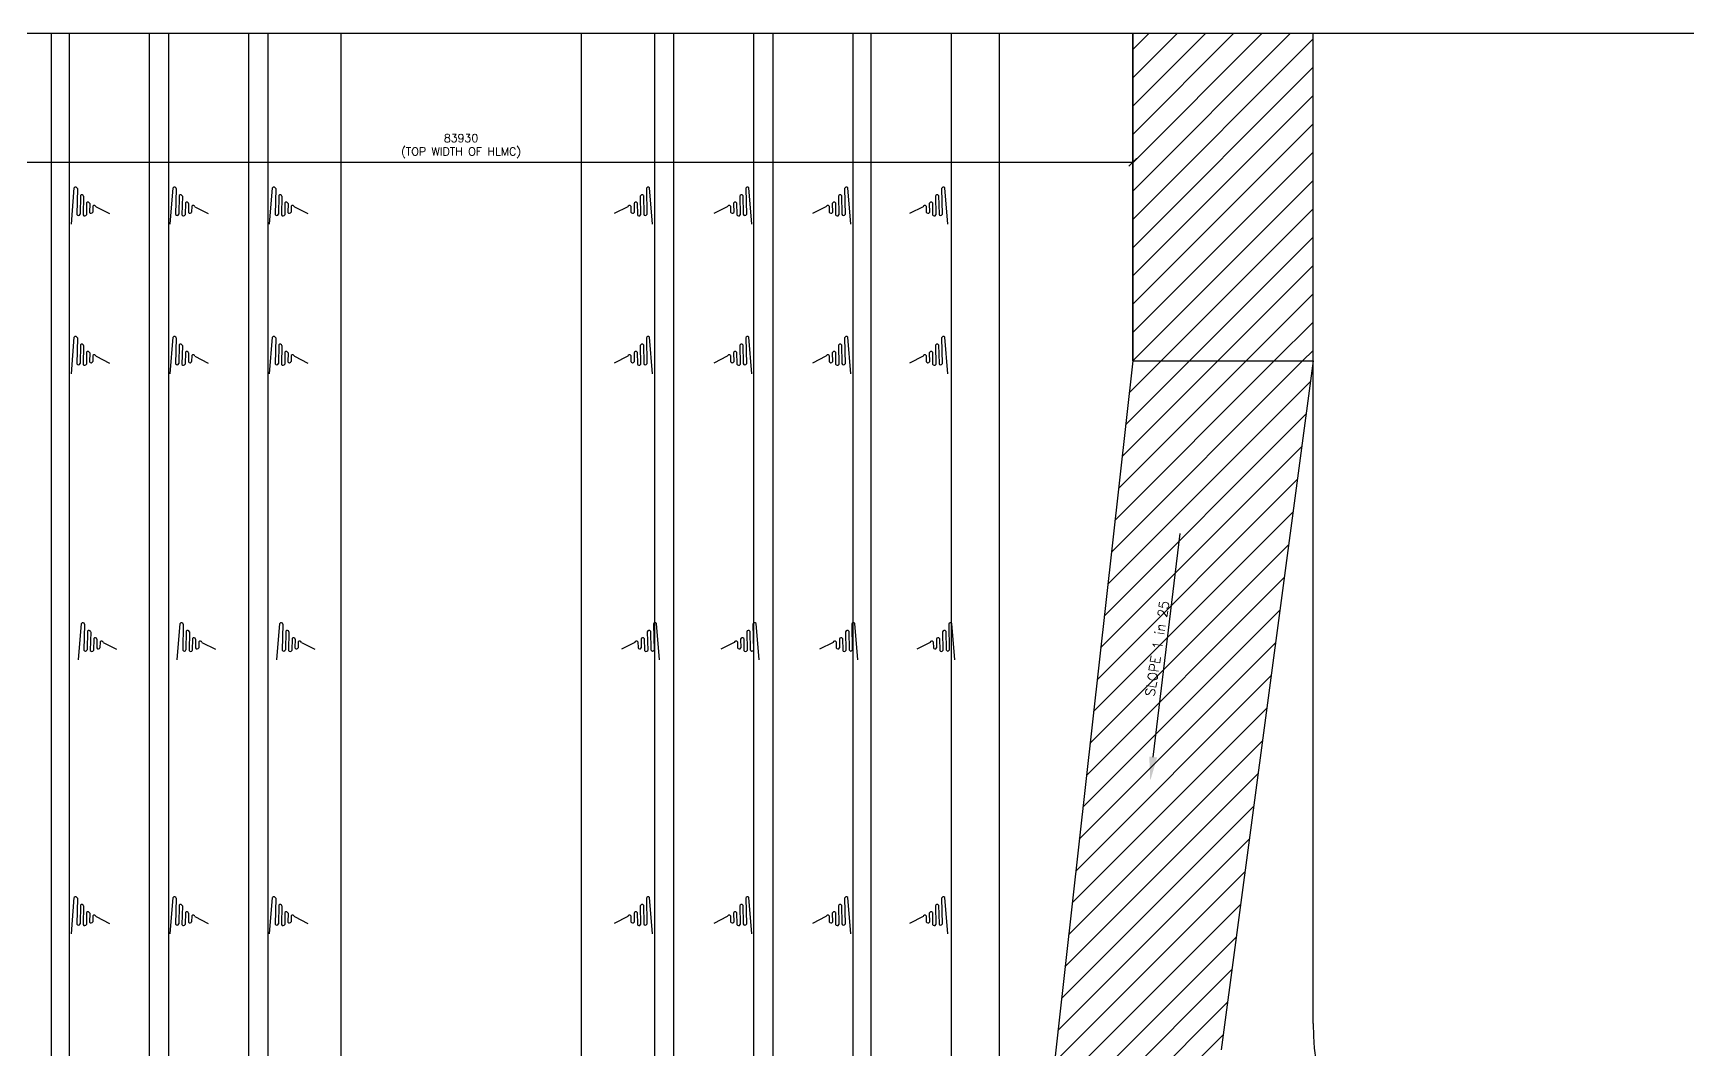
# Model space of a CAD drawing. Header units: inches. Extents: x -400915 to 515323, y 79868 to 577806.
# Drawn here: x -283651 to -180268, y 214030 to 277509 of the extents above; entities that cross this region are included whole.
import ezdxf
from ezdxf import colors
from ezdxf.entities.mleader import LeaderData, LeaderLine
from ezdxf.math import Vec2, Vec3

# ---------------------------------------------------------------- set-up
doc = ezdxf.new("R2010")
doc.units = ezdxf.units.IN
doc.header["$LTSCALE"] = 0.315
doc.header["$MEASUREMENT"] = 0
doc.linetypes.add('CENTER', pattern=[50.8, 31.75, -6.35, 6.35, -6.35])
doc.linetypes.add('HIDDEN', pattern=[9.525, 6.35, -3.175])
for name, color, linetype in [('CL', 5, 'CENTER'), ('rec', 7, 'Continuous'), ('stru', 2, 'Continuous')]:
    doc.layers.add(name, color=color, linetype=linetype)
doc.layers.add('crass barrier', color=1, linetype='Continuous', lineweight=20)
doc.layers.add('STRUC', color=2, linetype='Continuous', lineweight=20)
doc.styles.add('ROMANS', font='ROMANS')
doc.styles.add('S1', font='ROMANS.shx')
doc.styles.get("Standard").update_dxf_attribs({"font": 'romantic.ttf'})
doc.dimstyles.new('75', dxfattribs={"dimscale": 0, "dimtxt": 2.5, "dimasz": 2.5, "dimexe": 1.5, "dimexo": 1.5, "dimgap": 1, "dimtad": 1, "dimdec": 0, "dimzin": 0, "dimdsep": 46, "dimtxsty": 'ROMANS', "dimblk": 'ARCHTICK', "dimcen": -0.75, "dimclrd": 1, "dimclre": 1, "dimclrt": 3, "dimadec": 0, "dimazin": 0, "dimtfac": 1, "dimtdec": 0, "dimtofl": 0, "dimtmove": 0, "dimatfit": 3, "dimfxl": 1, "dimtolj": 1, "dimtzin": 0, "dimarcsym": 0})

# ---------------------------------------------------------------- blocks, each defined once
blk = doc.blocks.new('_ArchTick')
at = {"layer": 'crass barrier', "color": 0, "const_width": 0.15}
blk.add_lwpolyline([(-0.5, -0.5), (0.5, 0.5)], dxfattribs=at)
blk = doc.blocks.new('*D243')
at = {"layer": 'Defpoints', "color": 0, "linetype": 'Continuous', "transparency": 16777216}
for p in [(-214951, 269455), (-298881, 257048), (-214951, 257048)]:
    blk.add_point(p, dxfattribs=at)
at = {"layer": 'STRUC', "color": 1, "linetype": 'Continuous', "lineweight": -2, "transparency": 16777216}
for p, q in [((-298881, 257348), (-298881, 269755)), ((-298881, 269455), (-214951, 269455)), ((-214951, 257348), (-214951, 269755))]:
    blk.add_line(p, q, dxfattribs=at)
at = {"layer": 'STRUC', "color": 1, "linetype": 'Continuous', "lineweight": -2, "transparency": 16777216, "xscale": 500, "yscale": 500, "zscale": 500, "rotation": 180}
blk.add_blockref('_ArchTick', (-298881, 269455), dxfattribs=at)
at = {"layer": 'STRUC', "color": 1, "linetype": 'Continuous', "lineweight": -2, "transparency": 16777216, "xscale": 500, "yscale": 500, "zscale": 500}
blk.add_blockref('_ArchTick', (-214951, 269455), dxfattribs=at)
at = {"layer": 'STRUC', "color": 3, "linetype": 'Continuous', "transparency": 16777216, "insert": (-256916, 270452), "char_height": 500, "attachment_point": 5, "style": 'ROMANS'}
blk.add_mtext('\\A1;83930\\P(TOP WIDTH OF HLMC)', dxfattribs=at)

msp = doc.modelspace()

# ---------------------------------------------------------------- hatches: boundary and pattern name
at = {"layer": 'rec', "linetype": 'HIDDEN', "ltscale": 500}
h = msp.add_hatch(dxfattribs=at)
h.set_pattern_fill('ANSI31', color=251, scale=10000, style=0)
h.paths.add_polyline_path([(-203684.8, 277508.5), (-214951.2, 277508.5), (-214951.2, 257047.9), (-203684.8, 257047.9)])
h.paths.add_polyline_path([(-298880.8, 277508.5), (-310147.3, 277508.5), (-310147.3, 257047.9), (-298880.8, 257047.9)])
h.paths.add_polyline_path([(-298880.8, 103108.2), (-310147.3, 103108.2), (-310147.3, 86267.5), (-298880.8, 86267.5)])
h.paths.add_polyline_path([(-203684.8, 103108.2), (-214951.2, 103108.2), (-214951.2, 86267.5), (-203684.8, 86267.5)])
h = msp.add_hatch(dxfattribs=at)
h.set_pattern_fill('ANSI31', color=251, scale=10000, style=0)
h.paths.add_polyline_path([(-207440.4, 192671.9), (-112917.4, 192671.9), (-112917.4, 197047.9), (-194552, 197047.9), (-221664.8, 197047.9), (-221664.8, 188488), (-211600, 188488)])
h.paths.add_polyline_path([(-209420.4, 214030.3), (-203684.8, 257047.9), (-214951.2, 257047.9), (-221664.8, 197047.9), (-194552, 197047.9, -0.45359194)])
h.paths.add_polyline_path([(-214500.4, 235120.1), (-213385.7, 242276.6), (-212496.5, 242138.1), (-213611.1, 234981.6)], flags=24)

# ---------------------------------------------------------------- linework, layer by layer
at = {"layer": 'CL', "linetype": 'ByBlock'}
for p, q in [((-282526.6, 277508.5), (-282526.6, 86267.5)), ((-281396, 277508.5), (-281396, 86267.5)), ((-276396, 277508.5), (-276396, 86267.5)), ((-275196, 277508.5), (-275196, 86267.5)), ((-270196, 277508.5), (-270196, 86267.5)), ((-268996, 277508.5), (-268996, 86267.5)), ((-268996, 277508.5), (-268996, 86267.5)), ((-268996, 277508.5), (-268996, 86267.5)), ((-264416, 277508.5), (-264416, 86267.5)), ((-249416, 277508.5), (-249416, 86267.5)), ((-249416, 277508.5), (-249416, 86267.5)), ((-244836, 277508.5), (-244836, 86267.5)), ((-244836, 277508.5), (-244836, 86267.5)), ((-243636, 277508.5), (-243636, 86267.5)), ((-238636, 277508.5), (-238636, 86267.5)), ((-237436, 277508.5), (-237436, 86267.5)), ((-232436, 277508.5), (-232436, 86267.5)), ((-231305.5, 277508.5), (-231305.5, 86267.5)), ((-226305.5, 277508.5), (-226305.5, 86267.5)), ((-223305.5, 277508.5), (-223305.5, 86267.5)), ((-280880.3, 267801.2), (-280916.7, 266185.6)), ((-274710, 267801.2), (-274746.5, 266185.6)), ((-268492.9, 267801.2), (-268529.3, 266185.6)), ((-245339.2, 267801.2), (-245302.7, 266185.6)), ((-239122, 267801.2), (-239085.6, 266185.6)), ((-232951.8, 267801.2), (-232915.3, 266185.6)), ((-226890.5, 267801.2), (-226854, 266185.6)), ((-280693.9, 267370.5), (-280716.1, 266200)), ((-280497.8, 267325.8), (-280520.1, 266155.3)), ((-280305.4, 266911.5), (-280319.5, 266169.7)), ((-280109.3, 266866.8), (-280119.8, 266317.4)), ((-274523.6, 267370.5), (-274545.9, 266200)), ((-274327.5, 267325.8), (-274349.8, 266155.3)), ((-274135.1, 266911.5), (-274149.2, 266169.7)), ((-273939.1, 266866.8), (-273949.5, 266317.4)), ((-268306.5, 267370.5), (-268328.7, 266200)), ((-268110.4, 267325.8), (-268132.7, 266155.3)), ((-267918, 266911.5), (-267932.1, 266169.7)), ((-267721.9, 266866.8), (-267732.4, 266317.4)), ((-246110.1, 266866.8), (-246099.7, 266317.4)), ((-245914.1, 266911.5), (-245900, 266169.7)), ((-245721.7, 267325.8), (-245699.4, 266155.3)), ((-245525.6, 267370.5), (-245503.3, 266200)), ((-239893, 266866.8), (-239882.5, 266317.4)), ((-239696.9, 266911.5), (-239682.8, 266169.7)), ((-239504.5, 267325.8), (-239482.2, 266155.3)), ((-239308.4, 267370.5), (-239286.2, 266200)), ((-233722.7, 266866.8), (-233712.3, 266317.4)), ((-233526.7, 266911.5), (-233512.5, 266169.7)), ((-233334.2, 267325.8), (-233312, 266155.3)), ((-233138.2, 267370.5), (-233115.9, 266200)), ((-227661.4, 266866.8), (-227651, 266317.4)), ((-227465.4, 266911.5), (-227451.3, 266169.7)), ((-227273, 267325.8), (-227250.7, 266155.3)), ((-227076.9, 267370.5), (-227054.6, 266200)), ((-279912.1, 266702.7), (-279919.2, 266331.8)), ((-279716.1, 266658), (-278878, 266237.7)), ((-273741.9, 266702.7), (-273748.9, 266331.8)), ((-273545.8, 266658), (-272707.8, 266237.7)), ((-267524.7, 266702.7), (-267531.8, 266331.8)), ((-267328.7, 266658), (-266490.6, 266237.7)), ((-246503.4, 266658), (-247341.4, 266237.7)), ((-246307.3, 266702.7), (-246300.3, 266331.8)), ((-240286.2, 266658), (-241124.3, 266237.7)), ((-240090.2, 266702.7), (-240083.1, 266331.8)), ((-234116, 266658), (-234954, 266237.7)), ((-233919.9, 266702.7), (-233912.8, 266331.8)), ((-228054.7, 266658), (-228892.7, 266237.7)), ((-227858.6, 266702.7), (-227851.6, 266331.8)), ((-280880.3, 258475.3), (-280916.7, 256859.7)), ((-274710, 258475.3), (-274746.5, 256859.7)), ((-268492.9, 258475.3), (-268529.3, 256859.7)), ((-245339.2, 258475.3), (-245302.7, 256859.7)), ((-239122, 258475.3), (-239085.6, 256859.7)), ((-232951.8, 258475.3), (-232915.3, 256859.7)), ((-226890.5, 258475.3), (-226854, 256859.7)), ((-280693.9, 258044.6), (-280716.1, 256874.1)), ((-280497.8, 258000), (-280520.1, 256829.4)), ((-280305.4, 257585.6), (-280319.5, 256843.8)), ((-280109.3, 257540.9), (-280119.8, 256991.5)), ((-274523.6, 258044.6), (-274545.9, 256874.1)), ((-274327.5, 258000), (-274349.8, 256829.4)), ((-274135.1, 257585.6), (-274149.2, 256843.8)), ((-273939.1, 257540.9), (-273949.5, 256991.5)), ((-268306.5, 258044.6), (-268328.7, 256874.1)), ((-268110.4, 258000), (-268132.7, 256829.4)), ((-267918, 257585.6), (-267932.1, 256843.8)), ((-267721.9, 257540.9), (-267732.4, 256991.5)), ((-246110.1, 257540.9), (-246099.7, 256991.5)), ((-245914.1, 257585.6), (-245900, 256843.8)), ((-245721.7, 258000), (-245699.4, 256829.4)), ((-245525.6, 258044.6), (-245503.3, 256874.1)), ((-239893, 257540.9), (-239882.5, 256991.5)), ((-239696.9, 257585.6), (-239682.8, 256843.8)), ((-239504.5, 258000), (-239482.2, 256829.4)), ((-239308.4, 258044.6), (-239286.2, 256874.1)), ((-233722.7, 257540.9), (-233712.3, 256991.5)), ((-233526.7, 257585.6), (-233512.5, 256843.8)), ((-233334.2, 258000), (-233312, 256829.4)), ((-233138.2, 258044.6), (-233115.9, 256874.1)), ((-227661.4, 257540.9), (-227651, 256991.5)), ((-227465.4, 257585.6), (-227451.3, 256843.8)), ((-227273, 258000), (-227250.7, 256829.4)), ((-227076.9, 258044.6), (-227054.6, 256874.1)), ((-279912.1, 257376.8), (-279919.2, 257005.9)), ((-279716.1, 257332.1), (-278878, 256911.8)), ((-273741.9, 257376.8), (-273748.9, 257005.9)), ((-273545.8, 257332.1), (-272707.8, 256911.8)), ((-267524.7, 257376.8), (-267531.8, 257005.9)), ((-267328.7, 257332.1), (-266490.6, 256911.8)), ((-246503.4, 257332.1), (-247341.4, 256911.8)), ((-246307.3, 257376.8), (-246300.3, 257005.9)), ((-240286.2, 257332.1), (-241124.3, 256911.8)), ((-240090.2, 257376.8), (-240083.1, 257005.9)), ((-234116, 257332.1), (-234954, 256911.8)), ((-233919.9, 257376.8), (-233912.8, 257005.9)), ((-228054.7, 257332.1), (-228892.7, 256911.8)), ((-227858.6, 257376.8), (-227851.6, 257005.9)), ((-280437, 240605.4), (-280473.5, 238989.9)), ((-280250.6, 240174.8), (-280272.9, 239004.3)), ((-280054.5, 240130.1), (-280076.8, 238959.6)), ((-274266.7, 240605.4), (-274303.2, 238989.9)), ((-274080.3, 240174.8), (-274102.6, 239004.3)), ((-273884.3, 240130.1), (-273906.6, 238959.6)), ((-268049.6, 240605.4), (-268086, 238989.9)), ((-267863.2, 240174.8), (-267885.5, 239004.3)), ((-267667.1, 240130.1), (-267689.4, 238959.6)), ((-245278.4, 240130.1), (-245256.1, 238959.6)), ((-245082.3, 240174.8), (-245060.1, 239004.3)), ((-244895.9, 240605.4), (-244859.5, 238989.9)), ((-239061.2, 240130.1), (-239039, 238959.6)), ((-238865.2, 240174.8), (-238842.9, 239004.3)), ((-238678.8, 240605.4), (-238642.3, 238989.9)), ((-232891, 240130.1), (-232868.7, 238959.6)), ((-232694.9, 240174.8), (-232672.6, 239004.3)), ((-232508.5, 240605.4), (-232472.1, 238989.9)), ((-226829.7, 240130.1), (-226807.4, 238959.6)), ((-226633.6, 240174.8), (-226611.4, 239004.3)), ((-226447.2, 240605.4), (-226410.8, 238989.9)), ((-279862.1, 239715.8), (-279876.2, 238974)), ((-279666.1, 239671.1), (-279676.5, 239121.7)), ((-279468.9, 239507), (-279475.9, 239136.1)), ((-279272.8, 239462.3), (-278434.8, 239042)), ((-273691.9, 239715.8), (-273706, 238974)), ((-273495.8, 239671.1), (-273506.3, 239121.7)), ((-273298.6, 239507), (-273305.7, 239136.1)), ((-273102.6, 239462.3), (-272264.5, 239042)), ((-267474.7, 239715.8), (-267488.8, 238974)), ((-267278.6, 239671.1), (-267289.1, 239121.7)), ((-267081.5, 239507), (-267088.5, 239136.1)), ((-266885.4, 239462.3), (-266047.4, 239042)), ((-246060.1, 239462.3), (-246898.2, 239042)), ((-245864.1, 239507), (-245857, 239136.1)), ((-245666.9, 239671.1), (-245656.4, 239121.7)), ((-245470.8, 239715.8), (-245456.7, 238974)), ((-239843, 239462.3), (-240681, 239042)), ((-239646.9, 239507), (-239639.9, 239136.1)), ((-239449.7, 239671.1), (-239439.3, 239121.7)), ((-239253.7, 239715.8), (-239239.6, 238974)), ((-233672.7, 239462.3), (-234510.8, 239042)), ((-233476.6, 239507), (-233469.6, 239136.1)), ((-233279.5, 239671.1), (-233269, 239121.7)), ((-233083.4, 239715.8), (-233069.3, 238974)), ((-227611.4, 239462.3), (-228449.5, 239042)), ((-227415.4, 239507), (-227408.3, 239136.1)), ((-227218.2, 239671.1), (-227207.7, 239121.7)), ((-227022.1, 239715.8), (-227008, 238974)), ((-280880.3, 223494), (-280916.7, 221878.4)), ((-274710, 223494), (-274746.5, 221878.4)), ((-268492.9, 223494), (-268529.3, 221878.4)), ((-245339.2, 223494), (-245302.7, 221878.4)), ((-239122, 223494), (-239085.6, 221878.4)), ((-232951.8, 223494), (-232915.3, 221878.4)), ((-226890.5, 223494), (-226854, 221878.4)), ((-280693.9, 223063.4), (-280716.1, 221892.8)), ((-280497.8, 223018.7), (-280520.1, 221848.1)), ((-280305.4, 222604.3), (-280319.5, 221862.5)), ((-280109.3, 222559.6), (-280119.8, 222010.2)), ((-279912.1, 222395.5), (-279919.2, 222024.6)), ((-279716.1, 222350.8), (-278878, 221930.5)), ((-274523.6, 223063.4), (-274545.9, 221892.8)), ((-274327.5, 223018.7), (-274349.8, 221848.1)), ((-274135.1, 222604.3), (-274149.2, 221862.5)), ((-273939.1, 222559.6), (-273949.5, 222010.2)), ((-273741.9, 222395.5), (-273748.9, 222024.6)), ((-273545.8, 222350.8), (-272707.8, 221930.5)), ((-268306.5, 223063.4), (-268328.7, 221892.8)), ((-268110.4, 223018.7), (-268132.7, 221848.1)), ((-267918, 222604.3), (-267932.1, 221862.5)), ((-267721.9, 222559.6), (-267732.4, 222010.2)), ((-267524.7, 222395.5), (-267531.8, 222024.6)), ((-267328.7, 222350.8), (-266490.6, 221930.5)), ((-246503.4, 222350.8), (-247341.4, 221930.5)), ((-246307.3, 222395.5), (-246300.3, 222024.6)), ((-246110.1, 222559.6), (-246099.7, 222010.2)), ((-245914.1, 222604.3), (-245900, 221862.5)), ((-245721.7, 223018.7), (-245699.4, 221848.1)), ((-245525.6, 223063.4), (-245503.3, 221892.8)), ((-240286.2, 222350.8), (-241124.3, 221930.5)), ((-240090.2, 222395.5), (-240083.1, 222024.6)), ((-239893, 222559.6), (-239882.5, 222010.2)), ((-239696.9, 222604.3), (-239682.8, 221862.5)), ((-239504.5, 223018.7), (-239482.2, 221848.1)), ((-239308.4, 223063.4), (-239286.2, 221892.8)), ((-234116, 222350.8), (-234954, 221930.5)), ((-233919.9, 222395.5), (-233912.8, 222024.6)), ((-233722.7, 222559.6), (-233712.3, 222010.2)), ((-233526.7, 222604.3), (-233512.5, 221862.5)), ((-233334.2, 223018.7), (-233312, 221848.1)), ((-233138.2, 223063.4), (-233115.9, 221892.8)), ((-228054.7, 222350.8), (-228892.7, 221930.5)), ((-227858.6, 222395.5), (-227851.6, 222024.6)), ((-227661.4, 222559.6), (-227651, 222010.2)), ((-227465.4, 222604.3), (-227451.3, 221862.5)), ((-227273, 223018.7), (-227250.7, 221848.1)), ((-227076.9, 223063.4), (-227054.6, 221892.8))]:
    msp.add_line(p, q, dxfattribs=at)
for points in [[(-281259.2, 265572.2), (-281076.3, 267847.3, -0.92283099), (-281076.3, 267847.3, 3.01467035)], [(-275089, 265572.2), (-274906, 267847.3, -0.92283099), (-274906, 267847.3, 3.01467035)], [(-268871.8, 265572.2), (-268688.9, 267847.3, -0.92283099), (-268688.9, 267847.3, 3.01467035)], [(-244960.2, 265572.2), (-245143.2, 267847.3, 0.92283099), (-245143.2, 267847.3, -3.01467035)], [(-238743.1, 265572.2), (-238926, 267847.3, 0.92283099), (-238926, 267847.3, -3.01467035)], [(-232572.8, 265572.2), (-232755.7, 267847.3, 0.92283099), (-232755.7, 267847.3, -3.01467035)], [(-226511.5, 265572.2), (-226694.5, 267847.3, 0.92283099), (-226694.5, 267847.3, -3.01467035)], [(-281259.2, 256246.3), (-281076.3, 258521.4, -0.92283099), (-281076.3, 258521.4, 3.01467035)], [(-275089, 256246.3), (-274906, 258521.4, -0.92283099), (-274906, 258521.4, 3.01467035)], [(-268871.8, 256246.3), (-268688.9, 258521.4, -0.92283099), (-268688.9, 258521.4, 3.01467035)], [(-244960.2, 256246.3), (-245143.2, 258521.4, 0.92283099), (-245143.2, 258521.4, -3.01467035)], [(-238743.1, 256246.3), (-238926, 258521.4, 0.92283099), (-238926, 258521.4, -3.01467035)], [(-232572.8, 256246.3), (-232755.7, 258521.4, 0.92283099), (-232755.7, 258521.4, -3.01467035)], [(-226511.5, 256246.3), (-226694.5, 258521.4, 0.92283099), (-226694.5, 258521.4, -3.01467035)], [(-280816, 238376.4), (-280633, 240651.6, -0.92283099), (-280633, 240651.6, 3.01467035)], [(-274645.7, 238376.4), (-274462.8, 240651.6, -0.92283099), (-274462.8, 240651.6, 3.01467035)], [(-268428.5, 238376.4), (-268245.6, 240651.6, -0.92283099), (-268245.6, 240651.6, 3.01467035)], [(-244517, 238376.4), (-244699.9, 240651.6, 0.92283099), (-244699.9, 240651.6, -3.01467035)], [(-238299.8, 238376.4), (-238482.7, 240651.6, 0.92283099), (-238482.7, 240651.6, -3.01467035)], [(-232129.6, 238376.4), (-232312.5, 240651.6, 0.92283099), (-232312.5, 240651.6, -3.01467035)], [(-226068.3, 238376.4), (-226251.2, 240651.6, 0.92283099), (-226251.2, 240651.6, -3.01467035)], [(-281259.2, 221265), (-281076.3, 223540.2, -0.92283099), (-281076.3, 223540.2, 3.01467035)], [(-275089, 221265), (-274906, 223540.2, -0.92283099), (-274906, 223540.2, 3.01467035)], [(-268871.8, 221265), (-268688.9, 223540.2, -0.92283099), (-268688.9, 223540.2, 3.01467035)], [(-244960.2, 221265), (-245143.2, 223540.2, 0.92283099), (-245143.2, 223540.2, -3.01467035)], [(-238743.1, 221265), (-238926, 223540.2, 0.92283099), (-238926, 223540.2, -3.01467035)], [(-232572.8, 221265), (-232755.7, 223540.2, 0.92283099), (-232755.7, 223540.2, -3.01467035)], [(-226511.5, 221265), (-226694.5, 223540.2, 0.92283099), (-226694.5, 223540.2, -3.01467035)]]:
    msp.add_lwpolyline(points, format="xyb", dxfattribs=at)
for centre, start, end in [((-280988.3, 267781.2), 11.223685, 143.095308), ((-274818, 267781.2), 11.223685, 143.095308), ((-268600.8, 267781.2), 11.223685, 143.095308), ((-245231.2, 267781.2), 36.904692, 168.776315), ((-239014.1, 267781.2), 36.904692, 168.776315), ((-232843.8, 267781.2), 36.904692, 168.776315), ((-226782.5, 267781.2), 36.904692, 168.776315), ((-280605.8, 267304.4), 11.223685, 143.095308), ((-280217.3, 266845.4), 11.223685, 143.095308), ((-279824.1, 266636.6), 11.223685, 143.095308), ((-274435.5, 267304.4), 11.223685, 143.095308), ((-274047.1, 266845.4), 11.223685, 143.095308), ((-273653.8, 266636.6), 11.223685, 143.095308), ((-268218.4, 267304.4), 11.223685, 143.095308), ((-267829.9, 266845.4), 11.223685, 143.095308), ((-267436.7, 266636.6), 11.223685, 143.095308), ((-246395.4, 266636.6), 36.904692, 168.776315), ((-246002.1, 266845.4), 36.904692, 168.776315), ((-245613.6, 267304.4), 36.904692, 168.776315), ((-240178.2, 266636.6), 36.904692, 168.776315), ((-239785, 266845.4), 36.904692, 168.776315), ((-239396.5, 267304.4), 36.904692, 168.776315), ((-234008, 266636.6), 36.904692, 168.776315), ((-233614.7, 266845.4), 36.904692, 168.776315), ((-233226.2, 267304.4), 36.904692, 168.776315), ((-227946.7, 266636.6), 36.904692, 168.776315), ((-227553.4, 266845.4), 36.904692, 168.776315), ((-227164.9, 267304.4), 36.904692, 168.776315), ((-280819.6, 266237.6), 208.167595, 340.039219), ((-280423, 266207.3), 208.167595, 340.039219), ((-280022.7, 266369.4), 208.167595, 340.039219), ((-274649.4, 266237.6), 208.167595, 340.039219), ((-274252.7, 266207.3), 208.167595, 340.039219), ((-273852.4, 266369.4), 208.167595, 340.039219), ((-268432.2, 266237.6), 208.167595, 340.039219), ((-268035.6, 266207.3), 208.167595, 340.039219), ((-267635.3, 266369.4), 208.167595, 340.039219), ((-246196.8, 266369.4), 199.960781, 331.832405), ((-245796.5, 266207.3), 199.960781, 331.832405), ((-245399.8, 266237.6), 199.960781, 331.832405), ((-239979.6, 266369.4), 199.960781, 331.832405), ((-239579.3, 266207.3), 199.960781, 331.832405), ((-239182.7, 266237.6), 199.960781, 331.832405), ((-233809.3, 266369.4), 199.960781, 331.832405), ((-233409, 266207.3), 199.960781, 331.832405), ((-233012.4, 266237.6), 199.960781, 331.832405), ((-227748.1, 266369.4), 199.960781, 331.832405), ((-227347.8, 266207.3), 199.960781, 331.832405), ((-226951.1, 266237.6), 199.960781, 331.832405), ((-280988.3, 258455.3), 11.223685, 143.095308), ((-274818, 258455.3), 11.223685, 143.095308), ((-268600.8, 258455.3), 11.223685, 143.095308), ((-245231.2, 258455.3), 36.904692, 168.776315), ((-239014.1, 258455.3), 36.904692, 168.776315), ((-232843.8, 258455.3), 36.904692, 168.776315), ((-226782.5, 258455.3), 36.904692, 168.776315), ((-280605.8, 257978.5), 11.223685, 143.095308), ((-280217.3, 257519.5), 11.223685, 143.095308), ((-274435.5, 257978.5), 11.223685, 143.095308), ((-274047.1, 257519.5), 11.223685, 143.095308), ((-268218.4, 257978.5), 11.223685, 143.095308), ((-267829.9, 257519.5), 11.223685, 143.095308), ((-246002.1, 257519.5), 36.904692, 168.776315), ((-245613.6, 257978.5), 36.904692, 168.776315), ((-239785, 257519.5), 36.904692, 168.776315), ((-239396.5, 257978.5), 36.904692, 168.776315), ((-233614.7, 257519.5), 36.904692, 168.776315), ((-233226.2, 257978.5), 36.904692, 168.776315), ((-227553.4, 257519.5), 36.904692, 168.776315), ((-227164.9, 257978.5), 36.904692, 168.776315), ((-280819.6, 256911.7), 208.167595, 340.039219), ((-280423, 256881.4), 208.167595, 340.039219), ((-280022.7, 257043.5), 208.167595, 340.039219), ((-279824.1, 257310.7), 11.223685, 143.095308), ((-274649.4, 256911.7), 208.167595, 340.039219), ((-274252.7, 256881.4), 208.167595, 340.039219), ((-273852.4, 257043.5), 208.167595, 340.039219), ((-273653.8, 257310.7), 11.223685, 143.095308), ((-268432.2, 256911.7), 208.167595, 340.039219), ((-268035.6, 256881.4), 208.167595, 340.039219), ((-267635.3, 257043.5), 208.167595, 340.039219), ((-267436.7, 257310.7), 11.223685, 143.095308), ((-246395.4, 257310.7), 36.904692, 168.776315), ((-246196.8, 257043.5), 199.960781, 331.832405), ((-245796.5, 256881.4), 199.960781, 331.832405), ((-245399.8, 256911.7), 199.960781, 331.832405), ((-240178.2, 257310.7), 36.904692, 168.776315), ((-239979.6, 257043.5), 199.960781, 331.832405), ((-239579.3, 256881.4), 199.960781, 331.832405), ((-239182.7, 256911.7), 199.960781, 331.832405), ((-234008, 257310.7), 36.904692, 168.776315), ((-233809.3, 257043.5), 199.960781, 331.832405), ((-233409, 256881.4), 199.960781, 331.832405), ((-233012.4, 256911.7), 199.960781, 331.832405), ((-227946.7, 257310.7), 36.904692, 168.776315), ((-227748.1, 257043.5), 199.960781, 331.832405), ((-227347.8, 256881.4), 199.960781, 331.832405), ((-226951.1, 256911.7), 199.960781, 331.832405), ((-280545, 240585.5), 11.223685, 143.095308), ((-280162.6, 240108.7), 11.223685, 143.095308), ((-274374.7, 240585.5), 11.223685, 143.095308), ((-273992.3, 240108.7), 11.223685, 143.095308), ((-268157.6, 240585.5), 11.223685, 143.095308), ((-267775.1, 240108.7), 11.223685, 143.095308), ((-245170.4, 240108.7), 36.904692, 168.776315), ((-244787.9, 240585.5), 36.904692, 168.776315), ((-238953.2, 240108.7), 36.904692, 168.776315), ((-238570.8, 240585.5), 36.904692, 168.776315), ((-232783, 240108.7), 36.904692, 168.776315), ((-232400.5, 240585.5), 36.904692, 168.776315), ((-226721.7, 240108.7), 36.904692, 168.776315), ((-226339.3, 240585.5), 36.904692, 168.776315), ((-280376.4, 239041.9), 208.167595, 340.039219), ((-279979.7, 239011.6), 208.167595, 340.039219), ((-279774.1, 239649.7), 11.223685, 143.095308), ((-279579.4, 239173.6), 208.167595, 340.039219), ((-279380.8, 239440.8), 11.223685, 143.095308), ((-274206.1, 239041.9), 208.167595, 340.039219), ((-273809.5, 239011.6), 208.167595, 340.039219), ((-273603.8, 239649.7), 11.223685, 143.095308), ((-273409.2, 239173.6), 208.167595, 340.039219), ((-273210.6, 239440.8), 11.223685, 143.095308), ((-267989, 239041.9), 208.167595, 340.039219), ((-267592.3, 239011.6), 208.167595, 340.039219), ((-267386.7, 239649.7), 11.223685, 143.095308), ((-267192, 239173.6), 208.167595, 340.039219), ((-266993.4, 239440.8), 11.223685, 143.095308), ((-245952.1, 239440.8), 36.904692, 168.776315), ((-245753.5, 239173.6), 199.960781, 331.832405), ((-245558.9, 239649.7), 36.904692, 168.776315), ((-245353.2, 239011.6), 199.960781, 331.832405), ((-244956.6, 239041.9), 199.960781, 331.832405), ((-239735, 239440.8), 36.904692, 168.776315), ((-239536.4, 239173.6), 199.960781, 331.832405), ((-239341.7, 239649.7), 36.904692, 168.776315), ((-239136, 239011.6), 199.960781, 331.832405), ((-238739.4, 239041.9), 199.960781, 331.832405), ((-233564.7, 239440.8), 36.904692, 168.776315), ((-233366.1, 239173.6), 199.960781, 331.832405), ((-233171.5, 239649.7), 36.904692, 168.776315), ((-232965.8, 239011.6), 199.960781, 331.832405), ((-232569.1, 239041.9), 199.960781, 331.832405), ((-227503.4, 239440.8), 36.904692, 168.776315), ((-227304.8, 239173.6), 199.960781, 331.832405), ((-227110.2, 239649.7), 36.904692, 168.776315), ((-226904.5, 239011.6), 199.960781, 331.832405), ((-226507.9, 239041.9), 199.960781, 331.832405), ((-280988.3, 223474), 11.223685, 143.095308), ((-274818, 223474), 11.223685, 143.095308), ((-268600.8, 223474), 11.223685, 143.095308), ((-245231.2, 223474), 36.904692, 168.776315), ((-239014.1, 223474), 36.904692, 168.776315), ((-232843.8, 223474), 36.904692, 168.776315), ((-226782.5, 223474), 36.904692, 168.776315), ((-280605.8, 222997.2), 11.223685, 143.095308), ((-280217.3, 222538.2), 11.223685, 143.095308), ((-279824.1, 222329.4), 11.223685, 143.095308), ((-274435.5, 222997.2), 11.223685, 143.095308), ((-274047.1, 222538.2), 11.223685, 143.095308), ((-273653.8, 222329.4), 11.223685, 143.095308), ((-268218.4, 222997.2), 11.223685, 143.095308), ((-267829.9, 222538.2), 11.223685, 143.095308), ((-267436.7, 222329.4), 11.223685, 143.095308), ((-246395.4, 222329.4), 36.904692, 168.776315), ((-246002.1, 222538.2), 36.904692, 168.776315), ((-245613.6, 222997.2), 36.904692, 168.776315), ((-240178.2, 222329.4), 36.904692, 168.776315), ((-239785, 222538.2), 36.904692, 168.776315), ((-239396.5, 222997.2), 36.904692, 168.776315), ((-234008, 222329.4), 36.904692, 168.776315), ((-233614.7, 222538.2), 36.904692, 168.776315), ((-233226.2, 222997.2), 36.904692, 168.776315), ((-227946.7, 222329.4), 36.904692, 168.776315), ((-227553.4, 222538.2), 36.904692, 168.776315), ((-227164.9, 222997.2), 36.904692, 168.776315), ((-280819.6, 221930.4), 208.167595, 340.039219), ((-280423, 221900.1), 208.167595, 340.039219), ((-280022.7, 222062.2), 208.167595, 340.039219), ((-274649.4, 221930.4), 208.167595, 340.039219), ((-274252.7, 221900.1), 208.167595, 340.039219), ((-273852.4, 222062.2), 208.167595, 340.039219), ((-268432.2, 221930.4), 208.167595, 340.039219), ((-268035.6, 221900.1), 208.167595, 340.039219), ((-267635.3, 222062.2), 208.167595, 340.039219), ((-246196.8, 222062.2), 199.960781, 331.832405), ((-245796.5, 221900.1), 199.960781, 331.832405), ((-245399.8, 221930.4), 199.960781, 331.832405), ((-239979.6, 222062.2), 199.960781, 331.832405), ((-239579.3, 221900.1), 199.960781, 331.832405), ((-239182.7, 221930.4), 199.960781, 331.832405), ((-233809.3, 222062.2), 199.960781, 331.832405), ((-233409, 221900.1), 199.960781, 331.832405), ((-233012.4, 221930.4), 199.960781, 331.832405), ((-227748.1, 222062.2), 199.960781, 331.832405), ((-227347.8, 221900.1), 199.960781, 331.832405), ((-226951.1, 221930.4), 199.960781, 331.832405)]:
    msp.add_arc(centre, 110.1, start, end, dxfattribs=at)
at = {"layer": 'rec', "ltscale": 0.5}
for p, q in [((-367788.5, 277508.5), (-150613.2, 277508.5)), ((-214951.2, 277508.5), (-214951.2, 257047.9)), ((-214951.2, 257047.9), (-214951.2, 277508.5)), ((-203684.8, 215667.9), (-203684.8, 277508.5)), ((-214951.2, 257047.9), (-221664.8, 197047.9)), ((-214951.2, 257047.9), (-203684.8, 257047.9)), ((-203684.8, 257047.9), (-209420.4, 214030.3))]:
    msp.add_line(p, q, dxfattribs=at)
msp.add_arc((-188684.8, 215667.9), 15000, 180, 270, dxfattribs=at)

# ---------------------------------------------------------------- texts
at = {"layer": 'stru', "insert": (-212667.7, 242013), "char_height": 600, "width": 155274.456, "attachment_point": 9, "rotation": 81.147138, "style": 'S1'}
msp.add_mtext('SLOPE 1 in 25', dxfattribs=at)

# ---------------------------------------------------------------- dimensions: what is measured, and where the dimension line sits
at = {"layer": 'STRUC', "linetype": 'Continuous'}
dim = msp.add_linear_dim(base=(-214951.2, 269454.8), p1=(-298880.8, 257047.9), p2=(-214951.2, 257047.9), text='<>\\P(TOP WIDTH OF HLMC)', dimstyle='75', override={"dimscale": 200, "dimtmove": 2}, dxfattribs=at)
dim.commit()
dim.dimension.update_dxf_attribs({"geometry": '*D243', "text_midpoint": (-256916, 270452.4)})

# ---------------------------------------------------------------- leaders
at = {"layer": 'rec', "ltscale": 0.5}
ml = msp.add_multileader_mtext('Standard', dxfattribs=at)
ml.set_content(' ', color=256)
ml.set_leader_properties()
ml.build(insert=Vec2(0, 0))
ml.multileader.update_dxf_attribs({"text_right_attachment_type": 6, "dogleg_length": 0.36, "arrow_head_size": 1500})
ctx = ml.context
ctx.base_point, ctx.char_height, ctx.arrow_head_size, ctx.landing_gap_size, ctx.plane_origin = Vec3(-211980.2, 246272.2), 0.18, 1500, 0.09, Vec3(-213856.9, 230824.2)
ctx.right_attachment = 6
notes = []
notes.append((ctx, [(0, (1, 1, 0), (-211980.5, 246272.2), (1, 0), 0.36, [(0, [(-213856.9, 230824.2)], 0, [])])]))
ctx.mtext.insert, ctx.mtext.flow_direction = Vec3(-211980.1, 246272.3), 5
for ctx, leaders in notes:
    for number, flags, end, landing, length, lines in leaders:
        leader = LeaderData()
        leader.index, (leader.has_last_leader_line, leader.has_dogleg_vector, leader.attachment_direction) = number, flags
        leader.last_leader_point, leader.dogleg_vector, leader.dogleg_length = Vec3(end), Vec3(landing), length
        for number, points, colour, breaks in lines:
            line = LeaderLine()
            line.index, line.vertices, line.color, line.breaks = number, Vec3.list(points), colors.encode_raw_color(colour), breaks
            leader.lines.append(line)
        ctx.leaders.append(leader)

doc.saveas('drawing.dxf')
